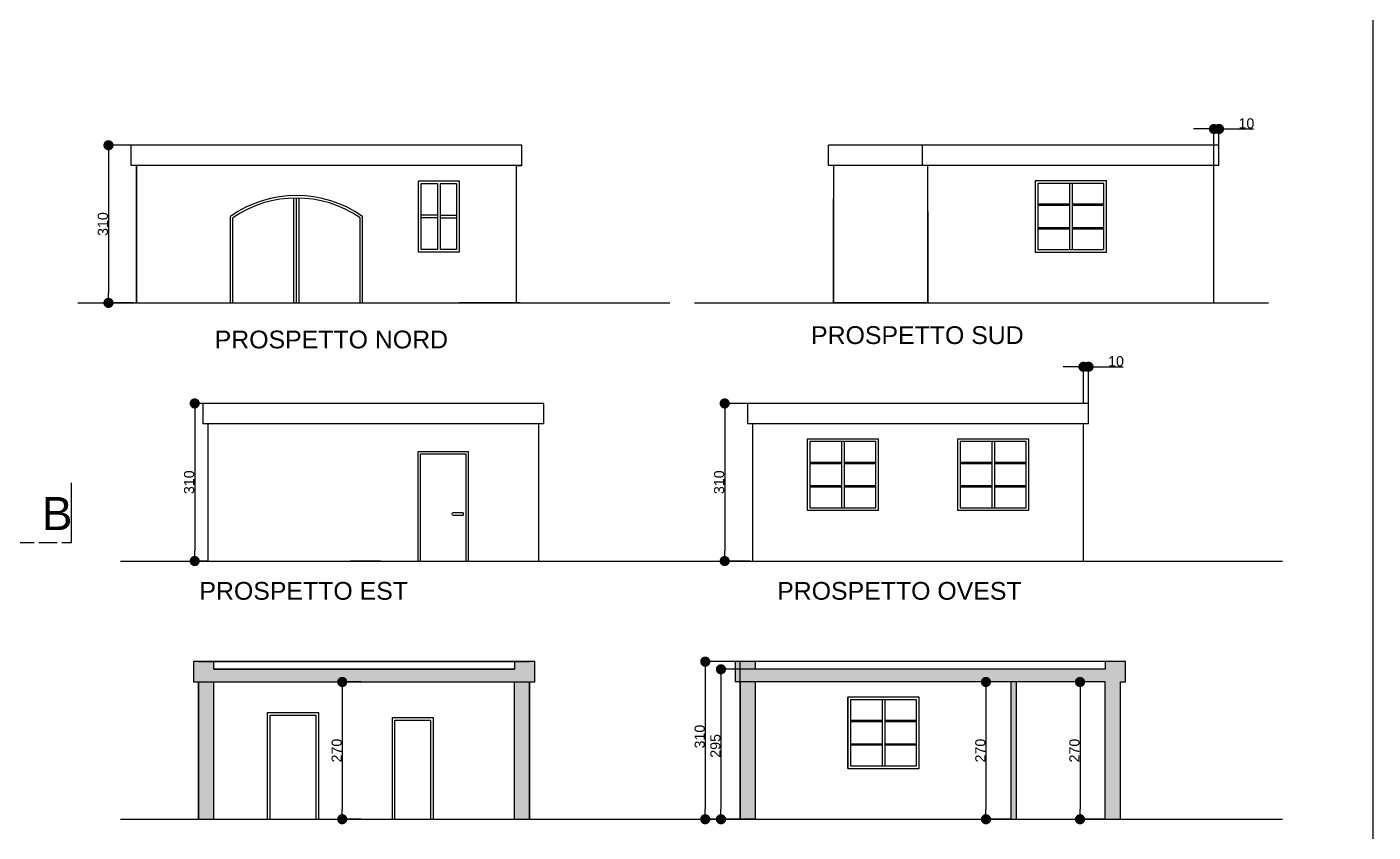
# Model space of a CAD drawing. Header units: millimetres. Extents: x 77316 to 81316, y -30957 to -25217.
# Drawn here: x 78668 to 81316, y -28385 to -26801 of the extents above; entities that cross this region are included whole.
import ezdxf

# ---------------------------------------------------------------- set-up
doc = ezdxf.new("R2010")
doc.units = ezdxf.units.MM
doc.linetypes.add('ACAD_ISO02W100', pattern=[15, 12, -3])
doc.layers.add('sezioni', color=4, linetype='ACAD_ISO02W100')
doc.styles.get("Standard").update_dxf_attribs({"font": 'arial.ttf'})
doc.dimstyles.new('ISO-25', dxfattribs={"dimtxt": 20, "dimasz": 15, "dimexe": 1.25, "dimexo": 0.625, "dimtad": 1, "dimdec": 0, "dimtxsty": 'Standard', "dimblk": 'DOT', "dimcen": 2.5, "dimadec": 0, "dimazin": 0, "dimtfac": 1, "dimtdec": 0, "dimtmove": 0, "dimatfit": 3, "dimfxl": 1, "dimarcsym": 0})

# ---------------------------------------------------------------- blocks, each defined once
blk = doc.blocks.new('_Dot')
at = {"color": 0, "linetype": 'ByBlock', "lineweight": -2}
blk.add_line((-0.5, 0), (-1, 0), dxfattribs=at)
at = {"color": 0, "linetype": 'ByBlock', "const_width": 0.5}
blk.add_lwpolyline([(-0.25, 0, 1), (0.25, 0, 1)], format="xyb", close=True, dxfattribs=at)
blk = doc.blocks.new('*D112')
at = {"color": 0, "lineweight": -2, "transparency": 16777216}
for p, q in [((80788.5, -28089.4), (80738.1, -28089.4)), ((80739.4, -28109.4), (80739.4, -28339.4)), ((80788.5, -28359.4), (80738.1, -28359.4))]:
    blk.add_line(p, q, dxfattribs=at)
at = {"layer": 'Defpoints', "color": 0, "transparency": 16777216}
for p in [(80789.2, -28089.4), (80739.4, -28359.4), (80789.2, -28359.4)]:
    blk.add_point(p, dxfattribs=at)
at = {"color": 0, "lineweight": -2, "transparency": 16777216, "xscale": 20, "yscale": 20, "zscale": 20}
for p, rotation in [((80739.4, -28089.4), 90), ((80739.4, -28359.4), 270)]:
    blk.add_blockref('_Dot', p, dxfattribs=dict(at, rotation=rotation))
at = {"color": 0, "transparency": 16777216, "insert": (80728.5, -28224.4), "char_height": 20, "attachment_point": 5, "rotation": 90}
blk.add_mtext('270', dxfattribs=at)
blk = doc.blocks.new('*D113')
at = {"color": 0, "lineweight": -2, "transparency": 16777216}
for p, q in [((80603.5, -28089.4), (80553.1, -28089.4)), ((80554.4, -28109.4), (80554.4, -28339.4)), ((80603.5, -28359.4), (80553.1, -28359.4))]:
    blk.add_line(p, q, dxfattribs=at)
at = {"layer": 'Defpoints', "color": 0, "transparency": 16777216}
for p in [(80604.2, -28089.4), (80554.4, -28359.4), (80604.2, -28359.4)]:
    blk.add_point(p, dxfattribs=at)
at = {"color": 0, "lineweight": -2, "transparency": 16777216, "xscale": 20, "yscale": 20, "zscale": 20}
for p, rotation in [((80554.4, -28089.4), 90), ((80554.4, -28359.4), 270)]:
    blk.add_blockref('_Dot', p, dxfattribs=dict(at, rotation=rotation))
at = {"color": 0, "transparency": 16777216, "insert": (80543.5, -28224.4), "char_height": 20, "attachment_point": 5, "rotation": 90}
blk.add_mtext('270', dxfattribs=at)
blk = doc.blocks.new('*D114')
at = {"color": 0, "lineweight": -2, "transparency": 16777216}
for p, q in [((80100.5, -28064.4), (80031.8, -28064.4)), ((80033.1, -28084.4), (80033.1, -28339.4)), ((80100.5, -28359.4), (80031.8, -28359.4))]:
    blk.add_line(p, q, dxfattribs=at)
at = {"layer": 'Defpoints', "color": 0, "transparency": 16777216}
for p in [(80101.2, -28064.4), (80033.1, -28359.4), (80101.2, -28359.4)]:
    blk.add_point(p, dxfattribs=at)
at = {"color": 0, "lineweight": -2, "transparency": 16777216, "xscale": 20, "yscale": 20, "zscale": 20}
for p, rotation in [((80033.1, -28064.4), 90), ((80033.1, -28359.4), 270)]:
    blk.add_blockref('_Dot', p, dxfattribs=dict(at, rotation=rotation))
at = {"color": 0, "transparency": 16777216, "insert": (80022.3, -28215.2), "char_height": 20, "attachment_point": 5, "rotation": 90}
blk.add_mtext('295', dxfattribs=at)
blk = doc.blocks.new('*D115')
at = {"color": 0, "lineweight": -2, "transparency": 16777216}
for p, q in [((80100.5, -28049.4), (80001, -28049.4)), ((80002.2, -28069.4), (80002.2, -28339.4)), ((80100.5, -28359.4), (80001, -28359.4))]:
    blk.add_line(p, q, dxfattribs=at)
at = {"layer": 'Defpoints', "color": 0, "transparency": 16777216}
for p in [(80101.2, -28049.4), (80002.2, -28359.4), (80101.2, -28359.4)]:
    blk.add_point(p, dxfattribs=at)
at = {"color": 0, "lineweight": -2, "transparency": 16777216, "xscale": 20, "yscale": 20, "zscale": 20}
for p, rotation in [((80002.2, -28049.4), 90), ((80002.2, -28359.4), 270)]:
    blk.add_blockref('_Dot', p, dxfattribs=dict(at, rotation=rotation))
at = {"color": 0, "transparency": 16777216, "insert": (79991.4, -28196.9), "char_height": 20, "attachment_point": 5, "rotation": 90}
blk.add_mtext('310', dxfattribs=at)
blk = doc.blocks.new('*D116')
at = {"color": 0, "lineweight": -2, "transparency": 16777216}
for p, q in [((78877.4, -27033.8), (78827, -27033.8)), ((78828.3, -27053.8), (78828.3, -27323.8)), ((78877.4, -27343.8), (78827, -27343.8))]:
    blk.add_line(p, q, dxfattribs=at)
at = {"layer": 'Defpoints', "color": 0, "transparency": 16777216}
for p in [(78878.1, -27033.8), (78828.3, -27343.8), (78878.1, -27343.8)]:
    blk.add_point(p, dxfattribs=at)
at = {"color": 0, "lineweight": -2, "transparency": 16777216, "xscale": 20, "yscale": 20, "zscale": 20}
for p, rotation in [((78828.3, -27033.8), 90), ((78828.3, -27343.8), 270)]:
    blk.add_blockref('_Dot', p, dxfattribs=dict(at, rotation=rotation))
at = {"color": 0, "transparency": 16777216, "insert": (78817.4, -27188.8), "char_height": 20, "attachment_point": 5, "rotation": 90}
blk.add_mtext('310', dxfattribs=at)
blk = doc.blocks.new('*D117')
at = {"color": 0, "lineweight": -2, "transparency": 16777216}
for p, q in [((80089.6, -27541.6), (80039.2, -27541.6)), ((80040.4, -27561.6), (80040.4, -27831.6)), ((80089.6, -27851.6), (80039.2, -27851.6))]:
    blk.add_line(p, q, dxfattribs=at)
at = {"layer": 'Defpoints', "color": 0, "transparency": 16777216}
for p in [(80090.2, -27541.6), (80040.4, -27851.6), (80090.2, -27851.6)]:
    blk.add_point(p, dxfattribs=at)
at = {"color": 0, "lineweight": -2, "transparency": 16777216, "xscale": 20, "yscale": 20, "zscale": 20}
for p, rotation in [((80040.4, -27541.6), 90), ((80040.4, -27851.6), 270)]:
    blk.add_blockref('_Dot', p, dxfattribs=dict(at, rotation=rotation))
at = {"color": 0, "transparency": 16777216, "insert": (80029.6, -27696.6), "char_height": 20, "attachment_point": 5, "rotation": 90}
blk.add_mtext('310', dxfattribs=at)
blk = doc.blocks.new('*D118')
at = {"color": 0, "lineweight": -2, "transparency": 16777216}
for p, q in [((79325.6, -28089.4), (79286.8, -28089.4)), ((79288.1, -28109.4), (79288.1, -28339.4)), ((79325.6, -28359.4), (79286.8, -28359.4))]:
    blk.add_line(p, q, dxfattribs=at)
at = {"layer": 'Defpoints', "color": 0, "transparency": 16777216}
for p in [(79326.2, -28089.4), (79288.1, -28359.4), (79326.2, -28359.4)]:
    blk.add_point(p, dxfattribs=at)
at = {"color": 0, "lineweight": -2, "transparency": 16777216, "xscale": 20, "yscale": 20, "zscale": 20}
for p, rotation in [((79288.1, -28089.4), 90), ((79288.1, -28359.4), 270)]:
    blk.add_blockref('_Dot', p, dxfattribs=dict(at, rotation=rotation))
at = {"color": 0, "transparency": 16777216, "insert": (79277.3, -28224.4), "char_height": 20, "attachment_point": 5, "rotation": 90}
blk.add_mtext('270', dxfattribs=at)
blk = doc.blocks.new('*D119')
at = {"color": 0, "lineweight": -2, "transparency": 16777216}
for p, q in [((79023.1, -27541.6), (78996.6, -27541.6)), ((78997.9, -27561.6), (78997.9, -27831.6)), ((79023.1, -27851.6), (78996.6, -27851.6))]:
    blk.add_line(p, q, dxfattribs=at)
at = {"layer": 'Defpoints', "color": 0, "transparency": 16777216}
for p in [(79023.7, -27541.6), (78997.9, -27851.6), (79023.7, -27851.6)]:
    blk.add_point(p, dxfattribs=at)
at = {"color": 0, "lineweight": -2, "transparency": 16777216, "xscale": 20, "yscale": 20, "zscale": 20}
for p, rotation in [((78997.9, -27541.6), 90), ((78997.9, -27851.6), 270)]:
    blk.add_blockref('_Dot', p, dxfattribs=dict(at, rotation=rotation))
at = {"color": 0, "transparency": 16777216, "insert": (78987, -27696.6), "char_height": 20, "attachment_point": 5, "rotation": 90}
blk.add_mtext('310', dxfattribs=at)
blk = doc.blocks.new('*D120')
at = {"color": 0, "lineweight": -2, "transparency": 16777216}
for p, q in [((80982.8, -27001.8), (80962.8, -27001.8)), ((81002.8, -27073.2), (81002.8, -27000.5)), ((81002.8, -27001.8), (81012.8, -27001.8)), ((81012.8, -27073.2), (81012.8, -27000.5)), ((81032.8, -27001.8), (81080.8, -27001.8))]:
    blk.add_line(p, q, dxfattribs=at)
at = {"layer": 'Defpoints', "color": 0, "transparency": 16777216}
for p in [(81002.8, -27001.8), (81002.8, -27073.8), (81012.8, -27073.8)]:
    blk.add_point(p, dxfattribs=at)
at = {"color": 0, "lineweight": -2, "transparency": 16777216, "xscale": 20, "yscale": 20, "zscale": 20}
blk.add_blockref('_Dot', (81002.8, -27001.8), dxfattribs=at)
at = {"color": 0, "lineweight": -2, "transparency": 16777216, "xscale": 20, "yscale": 20, "zscale": 20, "rotation": 180}
blk.add_blockref('_Dot', (81012.8, -27001.8), dxfattribs=at)
at = {"color": 0, "transparency": 16777216, "insert": (81066.8, -26990.9), "char_height": 20, "attachment_point": 5}
blk.add_mtext('10', dxfattribs=at)
blk = doc.blocks.new('*D121')
at = {"color": 0, "lineweight": -2, "transparency": 16777216}
for p, q in [((80726.2, -27469.5), (80706.2, -27469.5)), ((80746.2, -27541), (80746.2, -27468.3)), ((80746.2, -27469.5), (80756.2, -27469.5)), ((80756.2, -27541), (80756.2, -27468.3)), ((80776.2, -27469.5), (80824.2, -27469.5))]:
    blk.add_line(p, q, dxfattribs=at)
at = {"layer": 'Defpoints', "color": 0, "transparency": 16777216}
for p in [(80746.2, -27469.5), (80746.2, -27541.6), (80756.2, -27541.6)]:
    blk.add_point(p, dxfattribs=at)
at = {"color": 0, "lineweight": -2, "transparency": 16777216, "xscale": 20, "yscale": 20, "zscale": 20}
blk.add_blockref('_Dot', (80746.2, -27469.5), dxfattribs=at)
at = {"color": 0, "lineweight": -2, "transparency": 16777216, "xscale": 20, "yscale": 20, "zscale": 20, "rotation": 180}
blk.add_blockref('_Dot', (80756.2, -27469.5), dxfattribs=at)
at = {"color": 0, "transparency": 16777216, "insert": (80810.2, -27458.7), "char_height": 20, "attachment_point": 5}
blk.add_mtext('10', dxfattribs=at)

msp = doc.modelspace()

# ---------------------------------------------------------------- hatches: boundary and pattern name
at = {"layer": 'sezioni', "linetype": 'ByBlock', "true_color": 0x636466}
h = msp.add_hatch(color=251, dxfattribs=at)
h.dxf.hatch_style = 1
h.paths.add_polyline_path([(80061.2, -28049.4), (80061.2, -28089.4), (80071.2, -28089.4), (80071.2, -28049.4)])
h.paths.add_polyline_path([(79666.7, -28089.4), (79666.7, -28049.4), (79626.7, -28049.4), (79626.7, -28064.4), (79035.7, -28064.4), (79035.7, -28049.4), (79005.7, -28049.4), (78995.7, -28049.4), (78995.7, -28089.4)])
h = msp.add_hatch(color=251, dxfattribs=at)
h.dxf.hatch_style = 1
h.paths.add_polyline_path([(79656.7, -28049.4), (79626.7, -28049.4), (79626.7, -28064.4), (79035.7, -28064.4), (79035.7, -28049.4), (79005.7, -28049.4), (79005.7, -28359.4), (79035.7, -28359.4), (79035.7, -28089.4), (79626.7, -28089.4), (79626.7, -28359.4), (79656.7, -28359.4), (79656.7, -28089.4)])
h = msp.add_hatch(color=251, dxfattribs=at)
h.dxf.hatch_style = 1
h.paths.add_polyline_path([(80101.2, -28089.4), (80071.2, -28089.4), (80071.2, -28359.4), (80101.2, -28359.4)])
h.paths.add_polyline_path([(80101.2, -28049.4), (80071.2, -28049.4), (80071.2, -28089.4), (80101.2, -28089.4), (80829.2, -28089.4), (80829.2, -28049.4), (80789.2, -28049.4), (80789.2, -28064.4), (80101.2, -28064.4)])
h.paths.add_polyline_path([(80614.2, -28089.4), (80604.2, -28089.4), (80604.2, -28359.4), (80614.2, -28359.4)])
h.paths.add_polyline_path([(80819.2, -28089.4), (80795.5, -28089.4), (80789.2, -28089.4), (80789.2, -28359.4), (80819.2, -28359.4)])

# ---------------------------------------------------------------- linework, layer by layer
for p, q in [((79193.1, -27343.8, 766.4), (79193.1, -27137.6, 766.4)), ((79193.1, -27343.8, 766.4), (79193.1, -27137.6, 766.4)), ((79198.1, -27343.8, 766.4), (79198.1, -27137.6, 766.4)), ((79203.1, -27343.8, 766.4), (79203.1, -27137.6, 766.4)), ((79203.1, -27343.8, 766.4), (79203.1, -27137.6, 766.4))]:
    msp.add_line(p, q)
at = {"layer": 'sezioni', "color": 0, "linetype": 'ByBlock'}
for p, q in [((81315.9, -30956.8, 1532.8), (81315.9, -25217.5, 1532.8)), ((79641.1, -27033.8, 766.4), (78873.1, -27033.8, 766.4)), ((81012.8, -27033.8, 766.4), (80244.8, -27033.8, 766.4)), ((80429.8, -27073.8, 766.4), (80429.8, -27033.8, 766.4)), ((79631.1, -27073.8, 766.4), (79641.1, -27073.8, 766.4)), ((80439.8, -27073.8, 766.4), (80429.8, -27073.8, 766.4)), ((79438.1, -27243.8, 766.4), (79438.1, -27103.8, 766.4)), ((79438.1, -27103.8, 766.4), (79518.1, -27103.8, 766.4)), ((79443.1, -27238.8, 766.4), (79443.1, -27108.8, 766.4)), ((79443.1, -27108.8, 766.4), (79475.6, -27108.8, 766.4)), ((79480.6, -27108.8, 766.4), (79513.1, -27108.8, 766.4)), ((79513.1, -27108.8, 766.4), (79513.1, -27238.8, 766.4)), ((79518.1, -27103.8, 766.4), (79518.1, -27243.8, 766.4)), ((80791.3, -27103.8, 766.4), (80651.3, -27103.8, 766.4)), ((80651.3, -27103.8, 766.4), (80651.3, -27243.8, 766.4)), ((80786.3, -27108.8, 766.4), (80656.3, -27108.8, 766.4)), ((80656.3, -27108.8, 766.4), (80656.3, -27238.8, 766.4)), ((80718.8, -27108.8, 766.4), (80718.8, -27238.8, 766.4)), ((80723.8, -27108.8, 766.4), (80723.8, -27238.8, 766.4)), ((80786.3, -27238.8, 766.4), (80786.3, -27108.8, 766.4)), ((80791.3, -27243.8, 766.4), (80791.3, -27103.8, 766.4)), ((80254.8, -27343.8, 766.4), (80254.8, -27138.6, 766.4)), ((80439.8, -27163.8, 766.4), (80439.8, -27343.8, 766.4)), ((80656.3, -27149.3, 766.4), (80718.8, -27149.3, 766.4)), ((80656.3, -27151.8, 766.4), (80718.8, -27151.8, 766.4)), ((80666.3, -27149.3, 766.4), (80718.8, -27149.3, 766.4)), ((80666.3, -27151.8, 766.4), (80718.8, -27151.8, 766.4)), ((80723.8, -27149.3, 766.4), (80786.3, -27149.3, 766.4)), ((80723.8, -27151.8, 766.4), (80786.3, -27151.8, 766.4)), ((79068.1, -27343.8, 766.4), (79068.1, -27173.8, 766.4)), ((79073.1, -27343.8, 766.4), (79073.1, -27176.4, 766.4)), ((79323.1, -27343.8, 766.4), (79323.1, -27176.4, 766.4)), ((79328.1, -27343.8, 766.4), (79328.1, -27173.8, 766.4)), ((79328.1, -27343.8, 766.4), (79328.1, -27173.8, 766.4)), ((80718.8, -27196, 766.4), (80656.3, -27196, 766.4)), ((80718.8, -27198.5, 766.4), (80656.3, -27198.5, 766.4)), ((80718.8, -27196, 766.4), (80666.3, -27196, 766.4)), ((80718.8, -27198.5, 766.4), (80666.3, -27198.5, 766.4)), ((80786.3, -27196, 766.4), (80723.8, -27196, 766.4)), ((80786.3, -27198.5, 766.4), (80723.8, -27198.5, 766.4)), ((79518.1, -27243.8, 766.4), (79438.1, -27243.8, 766.4)), ((79475.6, -27238.8, 766.4), (79443.1, -27238.8, 766.4)), ((79513.1, -27238.8, 766.4), (79480.6, -27238.8, 766.4)), ((80651.3, -27243.8, 766.4), (80791.3, -27243.8, 766.4)), ((80656.3, -27238.8, 766.4), (80786.3, -27238.8, 766.4)), ((78768, -27343.8, 766.4), (79932.3, -27343.8, 766.4)), ((79981.2, -27343.8, 766.4), (81002.8, -27343.8, 766.4)), ((80439.8, -27343.8, 766.4), (80254.8, -27343.8, 766.4)), ((80439.8, -27343.8, 766.4), (80429.8, -27343.8, 766.4)), ((81002.8, -27343.8, 766.4), (81110.3, -27343.8, 766.4)), ((79013.7, -27541.6, 766.4), (79013.7, -27581.6, 766.4)), ((79684.7, -27541.6, 766.4), (79013.7, -27541.6, 766.4)), ((79684.7, -27581.6, 766.4), (79684.7, -27541.6, 766.4)), ((80085.2, -27541.6, 766.4), (80085.2, -27581.6, 766.4)), ((80756.2, -27541.6, 766.4), (80085.2, -27541.6, 766.4)), ((80756.2, -27581.6, 766.4), (80756.2, -27541.6, 766.4)), ((79023.7, -27581.6, 766.4), (79023.7, -27851.6, 766.4)), ((79674.7, -27851.6, 766.4), (79674.7, -27581.6, 766.4)), ((80095.2, -27581.6, 766.4), (80095.2, -27851.6, 766.4)), ((80746.2, -27851.6, 766.4), (80746.2, -27581.6, 766.4)), ((80343, -27611.6, 766.4), (80203, -27611.6, 766.4)), ((80203, -27611.6, 766.4), (80203, -27751.6, 766.4)), ((80338, -27616.6, 766.4), (80208, -27616.6, 766.4)), ((80208, -27616.6, 766.4), (80208, -27746.6, 766.4)), ((80270.5, -27616.6, 766.4), (80270.5, -27746.6, 766.4)), ((80275.5, -27616.6, 766.4), (80275.5, -27746.6, 766.4)), ((80338, -27746.6, 766.4), (80338, -27616.6, 766.4)), ((80343, -27751.6, 766.4), (80343, -27611.6, 766.4)), ((80638.5, -27611.6, 766.4), (80498.5, -27611.6, 766.4)), ((80498.5, -27611.6, 766.4), (80498.5, -27751.6, 766.4)), ((80633.5, -27616.6, 766.4), (80503.5, -27616.6, 766.4)), ((80503.5, -27616.6, 766.4), (80503.5, -27746.6, 766.4)), ((80566, -27616.6, 766.4), (80566, -27746.6, 766.4)), ((80571, -27616.6, 766.4), (80571, -27746.6, 766.4)), ((80633.5, -27746.6, 766.4), (80633.5, -27616.6, 766.4)), ((80638.5, -27751.6, 766.4), (80638.5, -27611.6, 766.4)), ((79436.7, -27636.6, 766.4), (79436.7, -27851.6, 766.4)), ((79536.7, -27636.6, 766.4), (79436.7, -27636.6, 766.4)), ((79531.7, -27641.6, 766.4), (79441.7, -27641.6, 766.4)), ((79441.7, -27641.6, 766.4), (79441.7, -27648.8, 766.4)), ((79531.7, -27851.6, 766.4), (79531.7, -27641.6, 766.4)), ((79536.7, -27851.6, 766.4), (79536.7, -27636.6, 766.4)), ((79441.7, -27648.8, 766.4), (79441.7, -27851.6, 766.4)), ((79531.7, -27851.6, 766.4), (79531.7, -27648.4, 766.4)), ((80208, -27657, 766.4), (80270.5, -27657, 766.4)), ((80208, -27659.5, 766.4), (80270.5, -27659.5, 766.4)), ((80218, -27657, 766.4), (80270.5, -27657, 766.4)), ((80218, -27659.5, 766.4), (80270.5, -27659.5, 766.4)), ((80275.5, -27657, 766.4), (80338, -27657, 766.4)), ((80275.5, -27659.5, 766.4), (80338, -27659.5, 766.4)), ((80503.5, -27657, 766.4), (80566, -27657, 766.4)), ((80503.5, -27659.5, 766.4), (80566, -27659.5, 766.4)), ((80513.5, -27657, 766.4), (80566, -27657, 766.4)), ((80513.5, -27659.5, 766.4), (80566, -27659.5, 766.4)), ((80571, -27657, 766.4), (80633.5, -27657, 766.4)), ((80571, -27659.5, 766.4), (80633.5, -27659.5, 766.4)), ((80270.5, -27703.7, 766.4), (80208, -27703.7, 766.4)), ((80270.5, -27706.2, 766.4), (80208, -27706.2, 766.4)), ((80270.5, -27703.7, 766.4), (80218, -27703.7, 766.4)), ((80270.5, -27706.2, 766.4), (80218, -27706.2, 766.4)), ((80338, -27703.7, 766.4), (80275.5, -27703.7, 766.4)), ((80338, -27706.2, 766.4), (80275.5, -27706.2, 766.4)), ((80566, -27703.7, 766.4), (80503.5, -27703.7, 766.4)), ((80566, -27706.2, 766.4), (80503.5, -27706.2, 766.4)), ((80566, -27703.7, 766.4), (80513.5, -27703.7, 766.4)), ((80566, -27706.2, 766.4), (80513.5, -27706.2, 766.4)), ((80633.5, -27703.7, 766.4), (80571, -27703.7, 766.4)), ((80633.5, -27706.2, 766.4), (80571, -27706.2, 766.4)), ((80208, -27746.6, 766.4), (80338, -27746.6, 766.4)), ((80503.5, -27746.6, 766.4), (80633.5, -27746.6, 766.4)), ((79526.2, -27756.6, 766.4), (79506.2, -27756.6, 766.4)), ((79506.2, -27761.6, 766.4), (79526.2, -27761.6, 766.4)), ((79526.2, -27756.6, 766.4), (79526.2, -27761.6, 766.4)), ((80203, -27751.6, 766.4), (80343, -27751.6, 766.4)), ((80498.5, -27751.6, 766.4), (80638.5, -27751.6, 766.4)), ((78851.9, -27851.6, 766.4), (81137.4, -27851.6, 766.4)), ((79023.7, -27851.6, 766.4), (79674.7, -27851.6, 766.4)), ((80819.2, -28089.4, 766.4), (80829.2, -28089.4, 766.4)), ((80422.7, -28119.4, 766.4), (80282.7, -28119.4, 766.4)), ((80282.7, -28119.4, 766.4), (80282.7, -28259.4, 766.4)), ((80422.7, -28259.4, 766.4), (80422.7, -28119.4, 766.4)), ((80417.7, -28124.4, 766.4), (80287.7, -28124.4, 766.4)), ((80287.7, -28124.4, 766.4), (80287.7, -28254.4, 766.4)), ((80350.2, -28124.4, 766.4), (80350.2, -28254.4, 766.4)), ((80355.2, -28124.4, 766.4), (80355.2, -28254.4, 766.4)), ((80417.7, -28254.4, 766.4), (80417.7, -28124.4, 766.4)), ((80287.7, -28164.8, 766.4), (80350.2, -28164.8, 766.4)), ((80287.7, -28167.3, 766.4), (80350.2, -28167.3, 766.4)), ((80297.7, -28164.8, 766.4), (80350.2, -28164.8, 766.4)), ((80297.7, -28167.3, 766.4), (80350.2, -28167.3, 766.4)), ((80355.2, -28164.8, 766.4), (80417.7, -28164.8, 766.4)), ((80355.2, -28167.3, 766.4), (80417.7, -28167.3, 766.4)), ((80350.2, -28211.5, 766.4), (80287.7, -28211.5, 766.4)), ((80350.2, -28214, 766.4), (80287.7, -28214, 766.4)), ((80350.2, -28211.5, 766.4), (80297.7, -28211.5, 766.4)), ((80350.2, -28214, 766.4), (80297.7, -28214, 766.4)), ((80417.7, -28211.5, 766.4), (80355.2, -28211.5, 766.4)), ((80417.7, -28214, 766.4), (80355.2, -28214, 766.4)), ((80287.7, -28254.4, 766.4), (80417.7, -28254.4, 766.4)), ((80282.7, -28259.4, 766.4), (80422.7, -28259.4, 766.4))]:
    msp.add_line(p, q, dxfattribs=at)
at = {"layer": 'sezioni', "color": 7, "linetype": 'ByBlock'}
for p, q in [((78873.1, -27073.8, 766.4), (78873.1, -27033.8, 766.4)), ((79641.1, -27033.8, 766.4), (79611.1, -27033.8, 766.4)), ((79641.1, -27073.8, 766.4), (79641.1, -27033.8, 766.4)), ((80244.8, -27073.8, 766.4), (80244.8, -27033.8, 766.4)), ((81012.8, -27073.8, 766.4), (81012.8, -27033.8, 766.4)), ((79641.1, -27073.8, 766.4), (78873.1, -27073.8, 766.4)), ((78883.1, -27343.8, 766.4), (78883.1, -27073.8, 766.4)), ((78883.1, -27073.8, 766.4), (78883.1, -27343.8, 766.4)), ((79631.1, -27343.8, 766.4), (79631.1, -27073.8, 766.4)), ((81012.8, -27073.8, 766.4), (80244.8, -27073.8, 766.4)), ((80254.8, -27073.8, 766.4), (80254.8, -27343.8, 766.4)), ((80439.8, -27343.8, 766.4), (80439.8, -27073.8, 766.4)), ((81002.8, -27343.8, 766.4), (81002.8, -27073.8, 766.4)), ((81002.8, -27343.8, 766.4), (81002.8, -27073.8, 766.4)), ((79475.6, -27108.8, 766.4), (79475.6, -27238.8, 766.4)), ((79480.6, -27108.8, 766.4), (79480.6, -27238.8, 766.4)), ((79475.6, -27171.3, 766.4), (79443.1, -27171.3, 766.4)), ((79475.6, -27176.3, 766.4), (79443.1, -27176.3, 766.4)), ((79480.6, -27171.3, 766.4), (79513.1, -27171.3, 766.4)), ((79480.6, -27176.3, 766.4), (79513.1, -27176.3, 766.4)), ((79518.1, -27243.8, 766.4), (79458.1, -27243.8, 766.4)), ((78883.1, -27343.8, 766.4), (79068.1, -27343.8, 766.4)), ((79638.1, -27343.8, 766.4), (79518.1, -27343.8, 766.4)), ((79023.7, -27581.6, 766.4), (79013.7, -27581.6, 766.4)), ((79684.7, -27581.6, 766.4), (79023.7, -27581.6, 766.4)), ((80756.2, -27581.6, 766.4), (80085.2, -27581.6, 766.4)), ((79436.7, -27649.3, 766.4), (79436.7, -27651.6, 766.4)), ((79536.7, -27651.6, 766.4), (79536.7, -27648.9, 766.4)), ((79674.7, -27851.6, 766.4), (79674.7, -27651.6, 766.4)), ((79023.7, -27851.6, 766.4), (79053.7, -27851.6, 766.4)), ((79333.7, -27851.6, 766.4), (79303.7, -27851.6, 766.4)), ((79363.7, -27851.6, 766.4), (79333.7, -27851.6, 766.4)), ((79466.7, -27851.6, 766.4), (79566.7, -27851.6, 766.4)), ((79035.7, -28049.4, 766.4), (78995.7, -28049.4, 766.4)), ((78995.7, -28049.4, 766.4), (78995.7, -28089.4, 766.4)), ((79005.7, -28049.4, 766.4), (79656.7, -28049.4, 766.4)), ((79666.7, -28049.4, 766.4), (79035.7, -28049.4, 766.4)), ((79035.7, -28064.4, 766.4), (79035.7, -28049.4, 766.4)), ((79035.7, -28064.4, 766.4), (79626.7, -28064.4, 766.4)), ((79626.7, -28064.4, 766.4), (79035.7, -28064.4, 766.4)), ((79626.7, -28049.4, 766.4), (79626.7, -28064.4, 766.4)), ((79666.7, -28089.4, 766.4), (79666.7, -28049.4, 766.4)), ((80101.2, -28049.4, 766.4), (80061.2, -28049.4, 766.4)), ((80061.2, -28049.4, 766.4), (80061.2, -28089.4, 766.4)), ((80071.2, -28359.4, 766.4), (80071.2, -28049.4, 766.4)), ((80799.2, -28049.4, 766.4), (80101.2, -28049.4, 766.4)), ((80101.2, -28064.4, 766.4), (80101.2, -28049.4, 766.4)), ((80789.2, -28064.4, 766.4), (80101.2, -28064.4, 766.4)), ((80789.2, -28049.4, 766.4), (80789.2, -28064.4, 766.4)), ((80829.2, -28049.4, 766.4), (80799.2, -28049.4, 766.4)), ((80829.2, -28089.4, 766.4), (80829.2, -28049.4, 766.4)), ((78995.7, -28089.4, 766.4), (79666.7, -28089.4, 766.4)), ((79005.7, -28359.4, 766.4), (79005.7, -28089.4, 766.4)), ((79005.7, -28089.4, 766.4), (79005.7, -28359.4, 766.4)), ((79035.7, -28359.4, 766.4), (79035.7, -28089.4, 766.4)), ((79626.7, -28359.4, 766.4), (79626.7, -28089.4, 766.4)), ((79656.7, -28089.4, 766.4), (79656.7, -28359.4, 766.4)), ((79656.7, -28359.4, 766.4), (79656.7, -28089.4, 766.4)), ((80789.2, -28089.4, 766.4), (80061.2, -28089.4, 766.4)), ((80071.2, -28089.4, 766.4), (80071.2, -28359.4, 766.4)), ((80101.2, -28359.4, 766.4), (80101.2, -28089.4, 766.4)), ((80604.2, -28359.4, 766.4), (80604.2, -28089.4, 766.4)), ((80614.2, -28359.4, 766.4), (80614.2, -28089.4, 766.4)), ((80789.2, -28359.4, 766.4), (80789.2, -28089.4, 766.4)), ((80819.2, -28359.4, 766.4), (80819.2, -28089.4, 766.4)), ((80282.7, -28259.4, 766.4), (80282.7, -28119.4, 766.4)), ((80422.7, -28259.4, 766.4), (80422.7, -28119.4, 766.4)), ((79141.2, -28359.4, 766.4), (79141.2, -28149.4, 766.4)), ((79141.2, -28149.4, 766.4), (79241.2, -28149.4, 766.4)), ((79146.2, -28359.4, 766.4), (79146.2, -28154.4, 766.4)), ((79146.2, -28154.4, 766.4), (79236.2, -28154.4, 766.4)), ((79236.2, -28154.4, 766.4), (79236.2, -28359.4, 766.4)), ((79241.2, -28149.4, 766.4), (79241.2, -28359.4, 766.4)), ((79386.7, -28359.4, 766.4), (79386.7, -28159.4, 766.4)), ((79386.7, -28159.4, 766.4), (79466.7, -28159.4, 766.4)), ((79391.7, -28359.4, 766.4), (79391.7, -28164.4, 766.4)), ((79391.7, -28164.4, 766.4), (79461.7, -28164.4, 766.4)), ((79461.7, -28164.4, 766.4), (79461.7, -28359.4, 766.4)), ((79466.7, -28159.4, 766.4), (79466.7, -28359.4, 766.4)), ((78851.9, -28359.4, 766.4), (81137.4, -28359.4, 766.4)), ((80071.2, -28359.4, 766.4), (81001.2, -28359.4, 766.4))]:
    msp.add_line(p, q, dxfattribs=at)
at = {"layer": 'sezioni', "color": 251, "linetype": 'ByBlock', "true_color": 0x636466}
msp.add_line((78755.6, -27815.1), (78755.6, -27697.9), dxfattribs=at)
at = {"layer": 'sezioni', "color": 251, "linetype": 'ACAD_ISO02W100', "ltscale": 3, "true_color": 0x636466}
msp.add_line((78106.3, -27815.1), (78755.6, -27815.1), dxfattribs=at)
at = {"layer": 'sezioni', "color": 0, "linetype": 'ByBlock'}
for centre, radius, start, end in [((79198.1, -27358, 766.4), 225.4, 54.786, 125.214), ((79198.1, -27358, 766.4), 220.4, 55.4567, 124.5433), ((79506.2, -27759.1, 766.4), 2.5, 90, 270)]:
    msp.add_arc(centre, radius, start, end, dxfattribs=at)

# ---------------------------------------------------------------- texts
at = {"attachment_point": 1}
for s, insert, char_height in [('PROSPETTO NORD', (79037.2, -27398.3, 766.4), 35), ('PROSPETTO SUD', (80210.3, -27389.7, 766.4), 35), ('B', (78697, -27725.7), 65), ('PROSPETTO EST', (79007.2, -27892.7, 766.4), 35), ('PROSPETTO OVEST', (80143.7, -27892.7, 766.4), 35)]:
    msp.add_mtext_dynamic_manual_height_columns(s, width=954.846, gutter_width=12.5, heights=[0], dxfattribs=dict(at, insert=insert, char_height=char_height))

# ---------------------------------------------------------------- dimensions: what is measured, and where the dimension line sits
for base, p1, p2, angle, picture, middle in [((81002.8, -27001.8, 766.4), (81012.8, -27073.8, 766.4), (81002.8, -27073.8, 766.4), 180, '*D120', (81066.8, -27001.8, 766.4)), ((80746.2, -27469.5, 766.4), (80756.2, -27541.6, 766.4), (80746.2, -27541.6, 766.4), 180, '*D121', (80810.2, -27469.5, 766.4)), ((80002.2, -28359.4, 766.4), (80101.2, -28049.4, 766.4), (80101.2, -28359.4, 766.4), 90, '*D115', (80002.2, -28196.9, 766.4)), ((80033.1, -28359.4, 766.4), (80101.2, -28064.4, 766.4), (80101.2, -28359.4, 766.4), 90, '*D114', (80033.1, -28215.2, 766.4)), ((79288.1, -28359.4, 766.4), (79326.2, -28089.4, 766.4), (79326.2, -28359.4, 766.4), 90, '*D118', (79288.1, -28224.4, 766.4))]:
    dim = msp.add_linear_dim(base=base, p1=p1, p2=p2, angle=angle, dimstyle='ISO-25', override={"dimasz": 20})
    dim.commit()
    dim.dimension.update_dxf_attribs({"geometry": picture, "text_midpoint": middle, "dimtype": 160})
for base, p1, p2, picture, middle in [((78828.3, -27343.8, 766.4), (78878.1, -27033.8, 766.4), (78878.1, -27343.8, 766.4), '*D116', (78817.4, -27188.8, 766.4)), ((78997.9, -27851.6, 766.4), (79023.7, -27541.6, 766.4), (79023.7, -27851.6, 766.4), '*D119', (78987, -27696.6, 766.4)), ((80040.4, -27851.6, 766.4), (80090.2, -27541.6, 766.4), (80090.2, -27851.6, 766.4), '*D117', (80029.6, -27696.6, 766.4)), ((80554.4, -28359.4, 766.4), (80604.2, -28089.4, 766.4), (80604.2, -28359.4, 766.4), '*D113', (80543.5, -28224.4, 766.4)), ((80739.4, -28359.4, 766.4), (80789.2, -28089.4, 766.4), (80789.2, -28359.4, 766.4), '*D112', (80728.5, -28224.4, 766.4))]:
    dim = msp.add_linear_dim(base=base, p1=p1, p2=p2, angle=90, dimstyle='ISO-25', override={"dimasz": 20})
    dim.commit()
    dim.dimension.update_dxf_attribs({"geometry": picture, "text_midpoint": middle})

doc.saveas('drawing.dxf')
